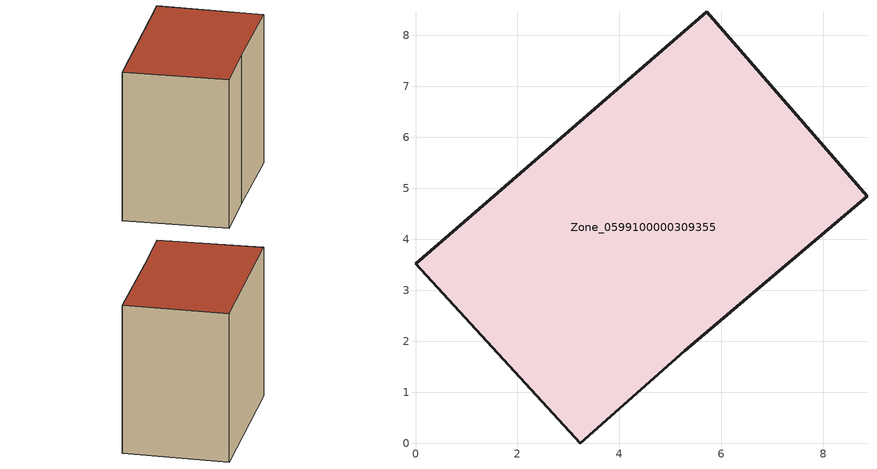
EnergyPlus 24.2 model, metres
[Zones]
Zone_0599100000309355
 floor ground (C_G): 5.71,8.46 8.86,4.84 5.28,1.81 3.23,0 0,3.52 z0
 wall outside (C_F): 8.86,4.84 5.71,8.46 0,3.52 3.23,0 5.28,1.81 8.86,4.84 z0:7.09
 roof outside (C_R): 5.71,8.46 0,3.52 3.23,0 5.28,1.81 8.86,4.84 z7.09
[BUILDING]
Pand.0599100000309355: North Axis=0; Terrain=City; Loads Convergence Tolerance Value=0.04; Temperature Convergence Tolerance Value=0.4; Solar Distribution=FullExterior; Maximum Number of Warmup Days=25; Minimum Number of Warmup Days=1
[Site:Location]
Rotterdam.The.Hague.AP_ZH_NLD Design_Conditions: Latitude=51.96; Longitude=4.45; Time Zone=1; Elevation=-4.5
[SITE:GROUNDTEMPERATURE:BUILDINGSURFACE]
18, 18, 18, 18, 18, 18, 18, 18, 18, 18, 18, 18
[MATERIAL] Thermal Absorptance=0.9; Solar Absorptance=0.7; Visible Absorptance=0.7
Name | Roughness | Thickness | Conductivity | Density | Specific Heat
G.TI.1946 | MediumSmooth | 0.15 | 1 | 540 | 1210
F.TI.1946 | Rough | 0.3 | 0.857143 | 1920 | 840
R.TI.1946 | MediumRough | 0.2 | 0.1 | 1500 | 1000
[CONSTRUCTION]
C_G: G.TI.1946
C_F: F.TI.1946
C_R: R.TI.1946
[ZONE]
Zone_0599100000309355: Type=1; Multiplier=1; Ceiling Height=Autocalculate; Volume=Autocalculate; Floor Area=autocalculate; Part of Total Floor Area=Yes
[ZONEINFILTRATION:DESIGNFLOWRATE]
Infil_Zone_0599100000309355: Zone or ZoneList or Space or SpaceList=Zone_0599100000309355; Schedule=AlwaysOn; Design Flow Rate Calculation Method=Flow/Area; Flow Rate per Floor Area=0.003; Constant Term Coefficient=1; Temperature Term Coefficient=0; Velocity Term Coefficient=0; Velocity Squared Term Coefficient=0
[HVACTEMPLATE:ZONE:IDEALLOADSAIRSYSTEM]
Zone_0599100000309355: Maximum Heating Supply Air Temperature=50; Minimum Cooling Supply Air Temperature=13; Maximum Heating Supply Air Humidity Ratio=0.0156; Minimum Cooling Supply Air Humidity Ratio=0.0077; Heating Limit=NoLimit; Cooling Limit=NoLimit; Dehumidification Control Type=ConstantSensibleHeatRatio; Cooling Sensible Heat Ratio=0.7; Dehumidification Setpoint=60; Humidification Control Type=None; Humidification Setpoint=30; Outdoor Air Method=None; Outdoor Air Flow Rate per Person=0.00944; Outdoor Air Flow Rate per Zone Floor Area=0; Outdoor Air Flow Rate per Zone=0; Demand Controlled Ventilation Type=None; Outdoor Air Economizer Type=NoEconomizer; Heat Recovery Type=None; Sensible Heat Recovery Effectiveness=0.7; Latent Heat Recovery Effectiveness=0.65
[ZONECONTROL:THERMOSTAT]
ThermostatControl_Zone_0599100000309355: Zone or ZoneList=Zone_0599100000309355; Control Type Schedule=DualSetpointControlType; Control 1=Thermostat_Zone_0599100000309355; Temperature Difference Between Cutout And Setpoint=0
[THERMOSTATSETPOINT:DUALSETPOINT]
Thermostat_Zone_0599100000309355: Heating Setpoint Temperature Schedule=HeatingSetpoint_Zone_0599100000309355; Cooling Setpoint Temperature Schedule=CoolingSetpoint_Zone_0599100000309355
[SCHEDULE:COMPACT]
HeatingSetpoint_Zone_0599100000309355: Through: 12/31, For: AllDays, Until: 24:00, 21
CoolingSetpoint_Zone_0599100000309355: Through: 12/31, For: AllDays, Until: 24:00, 24
DualSetpointControlType: Through: 12/31, For: AllDays, Until: 24:00, 4
AlwaysOn: Through: 12/31, For: AllDays, Until: 24:00, 1
